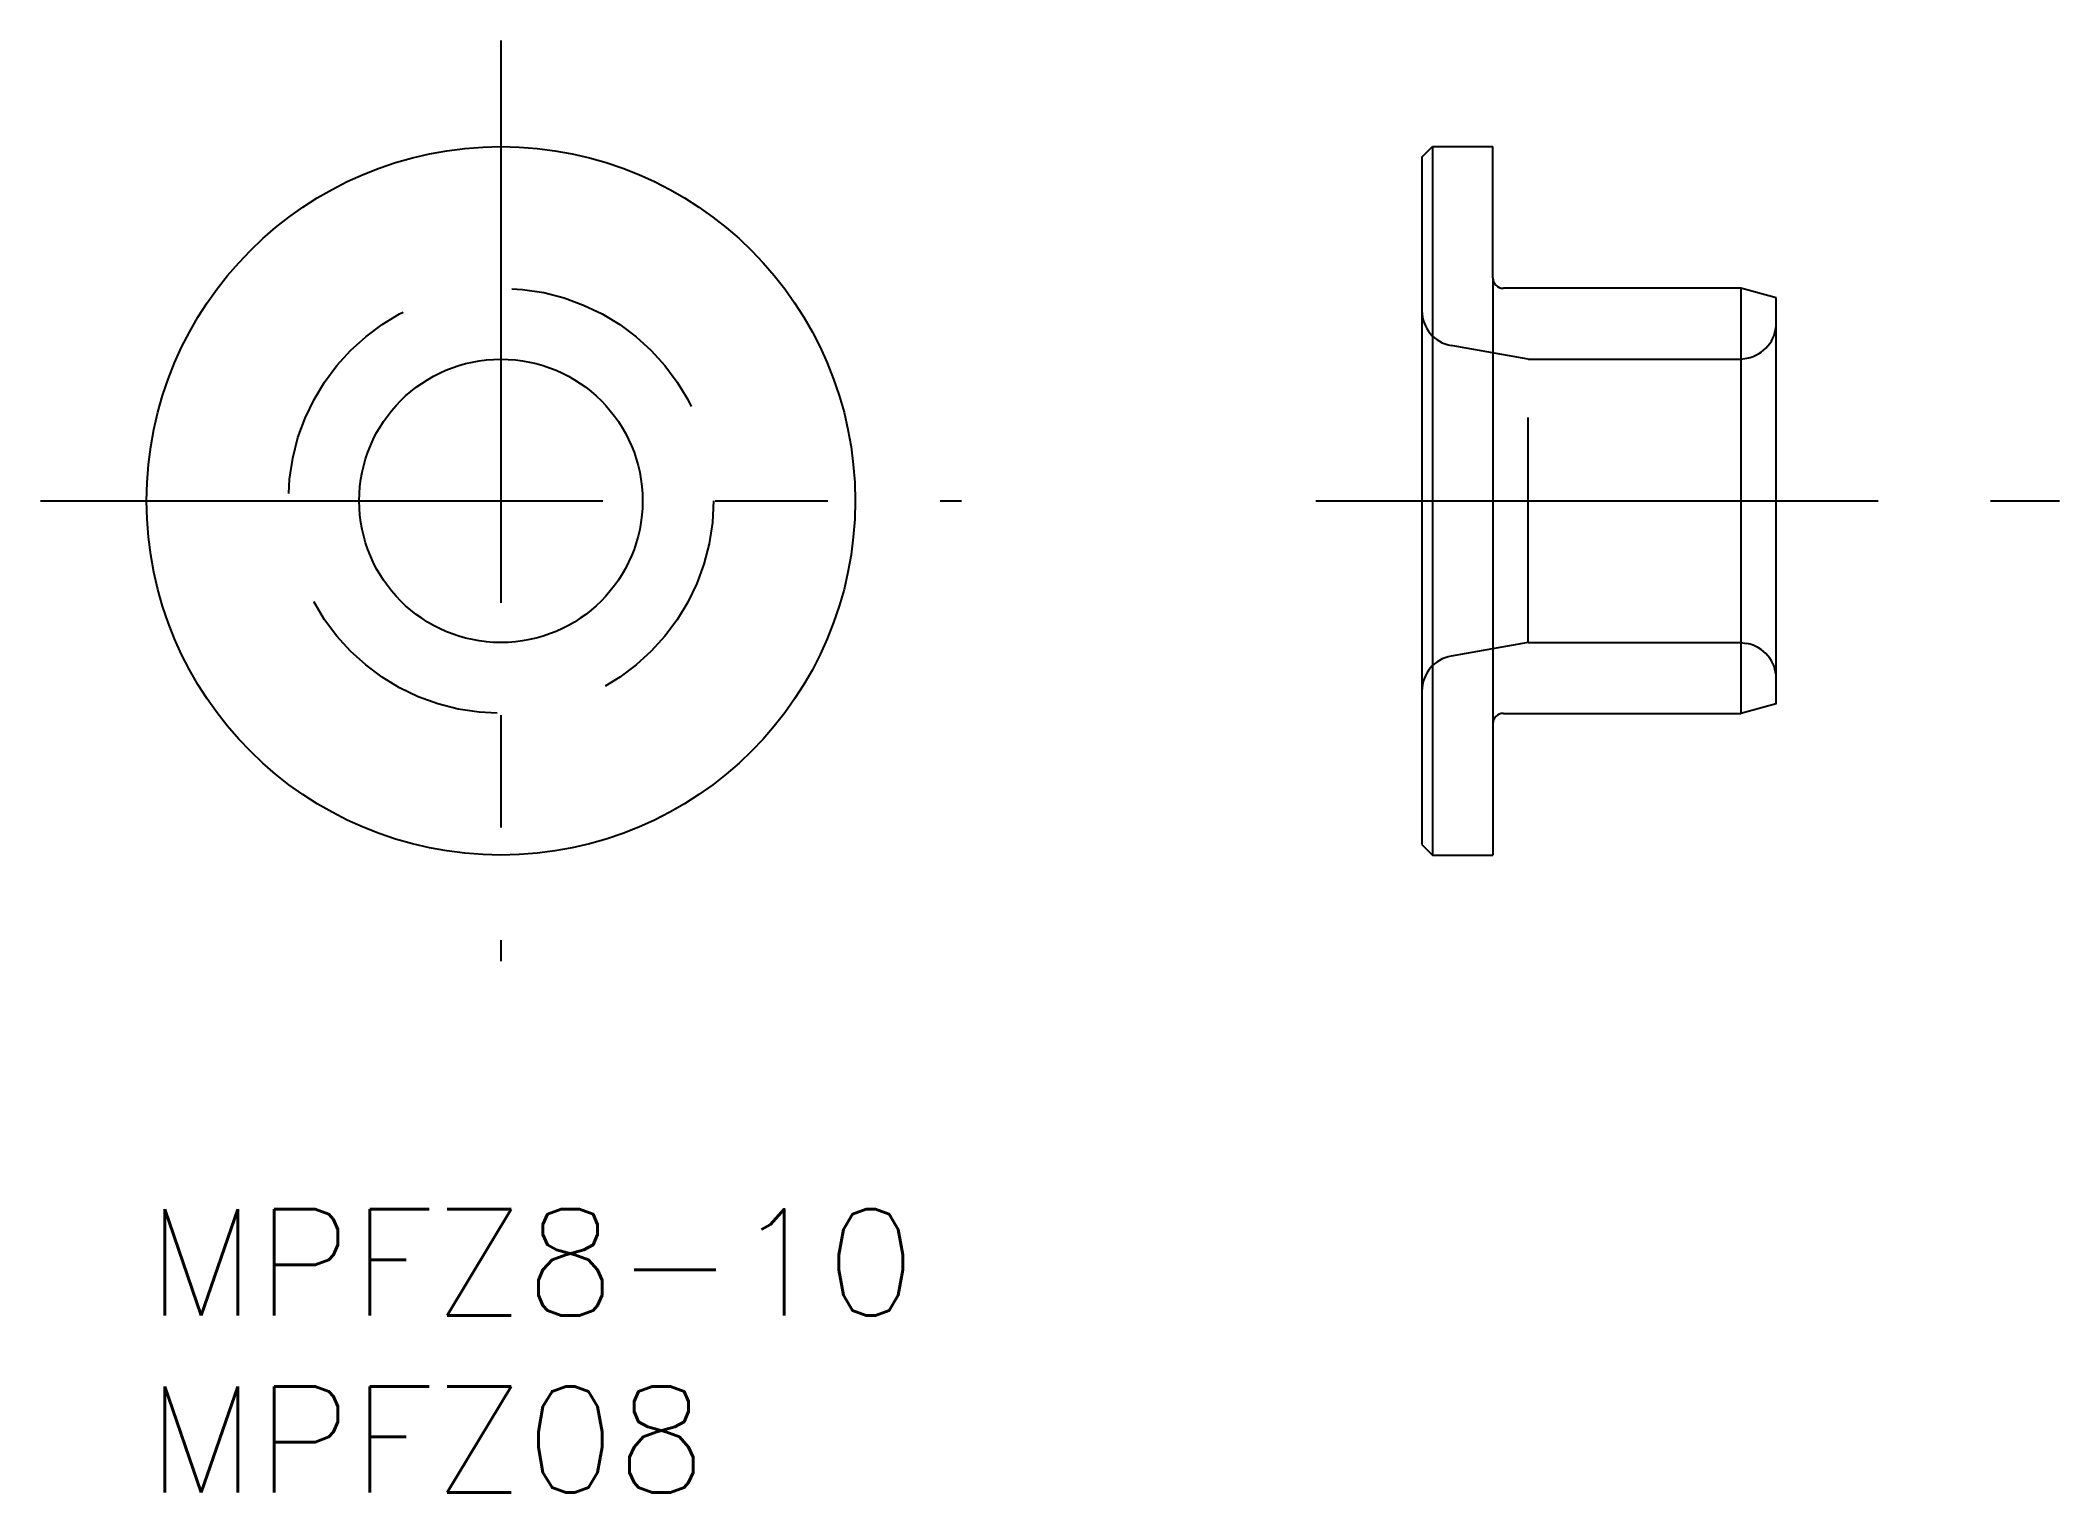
# Model space of a CAD drawing. Extents: x -3 to 54, y -8 to 33.
import ezdxf

# ---------------------------------------------------------------- set-up
doc = ezdxf.new("R2010")
doc.units = 0
doc.header["$LTSCALE"] = 0.5
doc.linetypes.add('CENTER', pattern=[50.8, 31.75, -6.35, 6.35, -6.35])
doc.linetypes.add('DASHED', pattern=[19.05, 12.7, -6.35])
for name, color, linetype in [('MSM_CENTER', 1, 'CENTER'), ('MSM_CONTINUOUS', 7, 'CONTINUOUS'), ('MSM_DASHED', 4, 'DASHED'), ('MSM_PART_NUMBER', 7, 'CONTINUOUS')]:
    doc.layers.add(name, color=color, linetype=linetype)
doc.styles.get("Standard").update_dxf_attribs({"font": 'txt.shx', "height": 1, "bigfont": 'bigfont.shx'})

# ---------------------------------------------------------------- blocks, each defined once
blk = doc.blocks.new('*U22')
at = {"layer": 'MSM_PART_NUMBER'}
blk.add_text('MPFZ8-10', height=3, dxfattribs=at).set_placement((0, -3))
blk = doc.blocks.new('*U23')
at = {"layer": 'MSM_PART_NUMBER'}
blk.add_text('MPFZ08', height=3, dxfattribs=at).set_placement((0, -8))

msp = doc.modelspace()

# ---------------------------------------------------------------- linework, layer by layer
at = {"layer": 'MSM_CENTER'}
for p, q in [((10, 33), (10, 7)), ((-3, 20), (23, 20)), ((33, 20), (54, 20))]:
    msp.add_line(p, q, dxfattribs=at)
at = {"layer": 'MSM_CONTINUOUS'}
for p, q in [((36, 29.7), (36.3, 30)), ((36, 29.7), (36, 10.3)), ((36.3, 30), (36.3, 10)), ((36.3, 30), (38, 30)), ((38, 26.3), (38, 30)), ((38, 26.3), (38, 13.7)), ((45, 26), (38.3, 26)), ((45, 26), (45, 14)), ((46, 25.732), (45, 26)), ((46, 14.268), (46, 25.732)), ((46, 14.268), (45, 14)), ((38, 13.7), (38, 10)), ((38.3, 14), (45, 14)), ((36, 10.3), (36.3, 10)), ((36.3, 10), (38, 10))]:
    msp.add_line(p, q, dxfattribs=at)
for radius in [10, 4]:
    msp.add_circle((10, 20), radius, dxfattribs=at)
for centre, start, end in [((38.3, 26.3), 180, 270), ((38.3, 13.7), 90, 180)]:
    msp.add_arc(centre, 0.3, start, end, dxfattribs=at)
at = {"layer": 'MSM_DASHED'}
for p, q in [((39, 24), (36.826, 24.383)), ((39, 24), (45, 24)), ((39, 16), (39, 24)), ((45, 24), (45.174, 24.031)), ((45, 24), (45, 16)), ((39, 16), (36.826, 15.617)), ((39, 16), (45, 16)), ((45, 16), (45.174, 15.969))]:
    msp.add_line(p, q, dxfattribs=at)
msp.add_circle((10, 20), 6, dxfattribs=at)
for centre, start, end in [((37, 25.368), 180, 260), ((45, 25.015), 280, 0), ((45, 14.985), 0, 80), ((37, 14.632), 100, 180)]:
    msp.add_arc(centre, 1, start, end, dxfattribs=at)

# ---------------------------------------------------------------- block references
at = {"layer": 'MSM_CONTINUOUS'}
for name in ['*U22', '*U23']:
    msp.add_blockref(name, (0, 0), dxfattribs=at)

doc.saveas('drawing.dxf')
